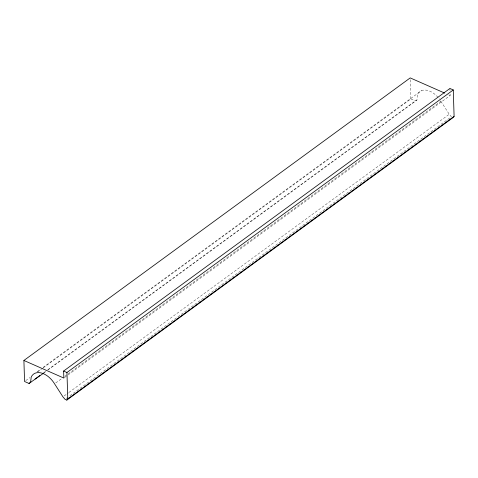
<?xml version="1.0" encoding="UTF-8"?>
<svg xmlns="http://www.w3.org/2000/svg" width="478" height="478" viewBox="0 0 478 478"><rect width="100%" height="100%" fill="white"/><g stroke="black" fill="none" stroke-linecap="round" stroke-linejoin="round"><path stroke-width="0.36" stroke-dasharray="2.39 1.79" d="M48.057 369.912L416.906 100.129L417.497 94.596A17.835 11.221 53.8 0 1 439.318 98.946M37.081 371.824L40.696 369.177M43.104 367.415L421.59 90.575M25.764 380.619L29.983 377.53M37.822 371.8L42.644 368.275M43.247 367.833L410.883 98.934L410.267 79.348M43.48 372.882L45.291 371.561M47.704 369.799L415.34 100.894L416.906 100.129M43.839 373.001L45.649 371.675M55.765 382.932L62.391 378.08M64.805 376.317L440.877 101.246A17.835 11.221 53.8 0 0 439.742 99.514M64.44 377.614L67.458 375.409M68.061 374.967L450.162 95.486L450.115 94.082M64.13 395.951L68.348 392.868M68.952 392.426L449.242 114.266L451.375 116.763L68.671 396.686M66.257 398.449L68.067 397.128M448.806 94.889L450.162 95.486M410.883 98.934L415.34 100.894M440.877 101.246L449.242 114.266M449.941 88.478L450.007 90.581"/><path stroke-width="0.72" d="M30.58 382.699L31.178 377.16A17.835 11.221 53.8 0 1 54.558 383.81L62.923 396.836L65.056 399.333L66.8 400.098L453.12 117.534L454.1 116.369L453.269 89.942L449.941 88.478L63.622 371.042L63.843 378.056L23.9 360.466L24.563 381.498L29.021 383.464L43.241 373.438M66.8 400.098L67.78 398.939L454.1 116.369M23.9 360.466L410.22 77.902L444.743 93.102M29.021 383.464L30.825 382.143M35.043 379.054L39.865 375.529M67.78 398.939L66.95 372.511L453.269 89.942M63.622 371.042L66.95 372.511"/></g></svg>
